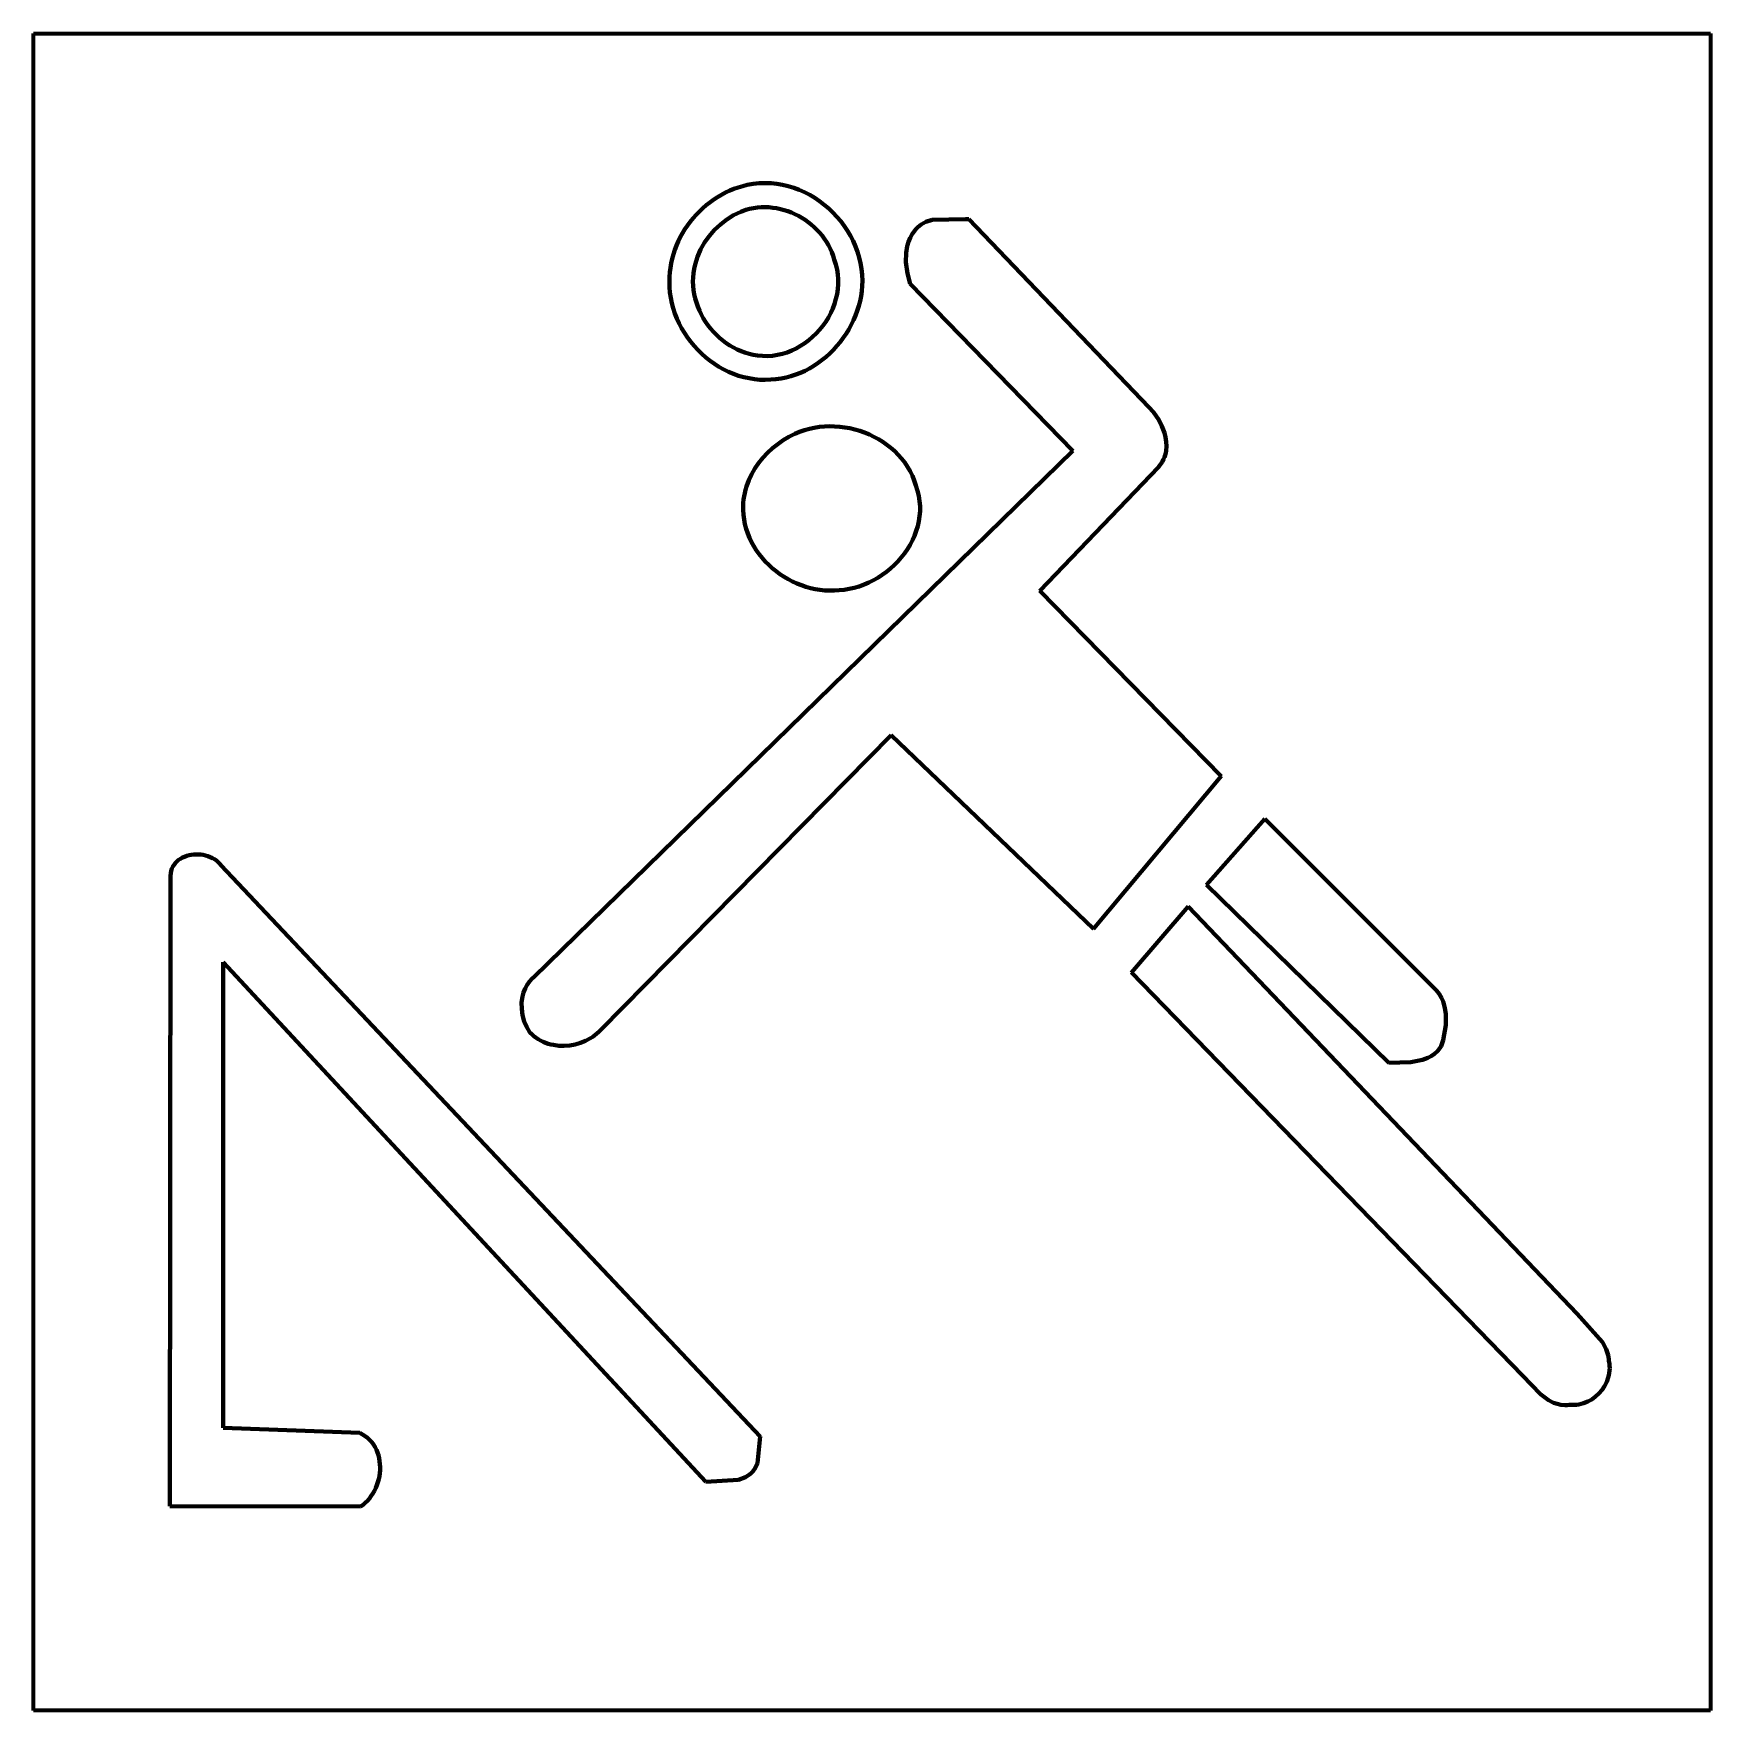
# Model space of a CAD drawing. Header units: millimetres. Extents: x 0 to 3.47, y 0 to 3.47.
import ezdxf

# ---------------------------------------------------------------- set-up
doc = ezdxf.new("R2010")
doc.units = ezdxf.units.MM
for name, color, linetype, lineweight in [('shape0', 7, 'CONTINUOUS', 100), ('shape1', 7, 'CONTINUOUS', 100), ('shape2', 7, 'CONTINUOUS', 100), ('shape3', 7, 'CONTINUOUS', 100), ('shape4', 7, 'CONTINUOUS', 100), ('shape5', 7, 'CONTINUOUS', 100), ('shape6', 7, 'CONTINUOUS', 100), ('shape7', 7, 'CONTINUOUS', 100)]:
    doc.layers.add(name, color=color, linetype=linetype, lineweight=lineweight)

msp = doc.modelspace()

# ---------------------------------------------------------------- linework, layer by layer
at = {"layer": 'shape0'}
for p, q in [((0, 3.4722), (3.4722, 3.4722)), ((0, 0), (0, 3.4722)), ((3.4722, 3.4722), (3.4722, 0)), ((1.4901, 3.1609), (1.4777, 3.1587)), ((1.5025, 3.1622), (1.4901, 3.1609)), ((1.5148, 3.1626), (1.5025, 3.1622)), ((1.527, 3.1621), (1.5148, 3.1626)), ((1.539, 3.1609), (1.527, 3.1621)), ((1.551, 3.1588), (1.539, 3.1609)), ((1.4083, 3.1283), (1.4005, 3.1227)), ((1.4163, 3.1335), (1.4083, 3.1283)), ((1.4245, 3.1384), (1.4163, 3.1335)), ((1.4329, 3.1428), (1.4245, 3.1384)), ((1.4415, 3.1469), (1.4329, 3.1428)), ((1.4503, 3.1505), (1.4415, 3.1469)), ((1.4593, 3.1537), (1.4503, 3.1505)), ((1.4684, 3.1565), (1.4593, 3.1537)), ((1.4777, 3.1587), (1.4684, 3.1565)), ((1.5627, 3.1561), (1.551, 3.1588)), ((1.5742, 3.1526), (1.5627, 3.1561)), ((1.5855, 3.1484), (1.5742, 3.1526)), ((1.5965, 3.1435), (1.5855, 3.1484)), ((1.6072, 3.138), (1.5965, 3.1435)), ((1.6176, 3.1318), (1.6072, 3.138)), ((1.6276, 3.1251), (1.6176, 3.1318)), ((1.6372, 3.1178), (1.6276, 3.1251)), ((1.3722, 3.0971), (1.3659, 3.0899)), ((1.3789, 3.1039), (1.3722, 3.0971)), ((1.3858, 3.1105), (1.3789, 3.1039)), ((1.393, 3.1168), (1.3858, 3.1105)), ((1.4005, 3.1227), (1.393, 3.1168)), ((1.6464, 3.11), (1.6372, 3.1178)), ((1.6552, 3.1017), (1.6464, 3.11)), ((1.6635, 3.0929), (1.6552, 3.1017)), ((1.6713, 3.0837), (1.6635, 3.0929)), ((1.3438, 3.0587), (1.3392, 3.0504)), ((1.3488, 3.0669), (1.3438, 3.0587)), ((1.3542, 3.0748), (1.3488, 3.0669)), ((1.3599, 3.0825), (1.3542, 3.0748)), ((1.3659, 3.0899), (1.3599, 3.0825)), ((1.6786, 3.074), (1.6713, 3.0837)), ((1.6854, 3.0639), (1.6786, 3.074)), ((1.6915, 3.0535), (1.6854, 3.0639)), ((1.8192, 3.057), (1.8149, 3.0491)), ((1.8245, 3.0644), (1.8192, 3.057)), ((1.8275, 3.0678), (1.8245, 3.0644)), ((1.8308, 3.0711), (1.8275, 3.0678)), ((1.8344, 3.0741), (1.8308, 3.0711)), ((1.8382, 3.0769), (1.8344, 3.0741)), ((1.8475, 3.0821), (1.8382, 3.0769)), ((1.8604, 3.0866), (1.8475, 3.0821)), ((1.9298, 3.088), (1.8604, 3.0866)), ((1.9366, 3.088), (1.9298, 3.088)), ((2.3095, 2.6983), (1.9366, 3.088)), ((1.3278, 3.0242), (1.3248, 3.0152)), ((1.3312, 3.0331), (1.3278, 3.0242)), ((1.335, 3.0418), (1.3312, 3.0331)), ((1.3392, 3.0504), (1.335, 3.0418)), ((1.697, 3.0427), (1.6915, 3.0535)), ((1.7019, 3.0316), (1.697, 3.0427)), ((1.7062, 3.0203), (1.7019, 3.0316)), ((1.8091, 3.0317), (1.807, 3.0179)), ((1.8116, 3.0406), (1.8091, 3.0317)), ((1.8149, 3.0491), (1.8116, 3.0406)), ((1.3186, 2.9873), (1.3175, 2.9779)), ((1.3202, 2.9967), (1.3186, 2.9873)), ((1.3223, 3.006), (1.3202, 2.9967)), ((1.3248, 3.0152), (1.3223, 3.006)), ((1.7097, 3.0087), (1.7062, 3.0203)), ((1.7125, 2.9968), (1.7097, 3.0087)), ((1.7145, 2.9847), (1.7125, 2.9968)), ((1.807, 3.0179), (1.8065, 2.999)), ((1.8065, 2.999), (1.8094, 2.9757)), ((1.3169, 2.9683), (1.3168, 2.9587)), ((1.3168, 2.9587), (1.3169, 2.9474)), ((1.3175, 2.9779), (1.3169, 2.9683)), ((1.7158, 2.9725), (1.7145, 2.9847)), ((1.7163, 2.9601), (1.7158, 2.9725)), ((1.7159, 2.9496), (1.7163, 2.9601)), ((1.8094, 2.9757), (1.8151, 2.9543)), ((1.8151, 2.9543), (2.1519, 2.6085)), ((1.3169, 2.9474), (1.3178, 2.9362)), ((1.3178, 2.9362), (1.3194, 2.9251)), ((1.3194, 2.9251), (1.3216, 2.9141)), ((1.7087, 2.9081), (1.7113, 2.9183)), ((1.7113, 2.9183), (1.7134, 2.9286)), ((1.7134, 2.9286), (1.7149, 2.9391)), ((1.7149, 2.9391), (1.7159, 2.9496)), ((1.3216, 2.9141), (1.3245, 2.9033)), ((1.3245, 2.9033), (1.328, 2.8927)), ((1.328, 2.8927), (1.3321, 2.8822)), ((1.3321, 2.8822), (1.3368, 2.872)), ((1.6978, 2.8784), (1.7019, 2.8882)), ((1.7019, 2.8882), (1.7056, 2.8981)), ((1.7056, 2.8981), (1.7087, 2.9081)), ((1.3368, 2.872), (1.342, 2.8621)), ((1.342, 2.8621), (1.3477, 2.8524)), ((1.3477, 2.8524), (1.354, 2.843)), ((1.6767, 2.8419), (1.6826, 2.8506)), ((1.6826, 2.8506), (1.6881, 2.8597)), ((1.6881, 2.8597), (1.6932, 2.8689)), ((1.6932, 2.8689), (1.6978, 2.8784)), ((1.354, 2.843), (1.3607, 2.834)), ((1.3607, 2.834), (1.3679, 2.8253)), ((1.3679, 2.8253), (1.3755, 2.817)), ((1.3755, 2.817), (1.3835, 2.8091)), ((1.6491, 2.81), (1.6565, 2.8175)), ((1.6565, 2.8175), (1.6636, 2.8253)), ((1.6636, 2.8253), (1.6704, 2.8334)), ((1.6704, 2.8334), (1.6767, 2.8419)), ((1.3835, 2.8091), (1.392, 2.8017)), ((1.392, 2.8017), (1.4007, 2.7947)), ((1.4007, 2.7947), (1.4099, 2.7882)), ((1.4099, 2.7882), (1.4193, 2.7822)), ((1.4193, 2.7822), (1.4291, 2.7767)), ((1.5976, 2.7741), (1.6069, 2.7789)), ((1.6069, 2.7789), (1.6159, 2.7843)), ((1.6159, 2.7843), (1.6246, 2.7901)), ((1.6246, 2.7901), (1.6331, 2.7963)), ((1.6331, 2.7963), (1.6412, 2.803)), ((1.6412, 2.803), (1.6491, 2.81)), ((1.4291, 2.7767), (1.4391, 2.7718)), ((1.4391, 2.7718), (1.4494, 2.7675)), ((1.4494, 2.7675), (1.4599, 2.7637)), ((1.4599, 2.7637), (1.4707, 2.7607)), ((1.4707, 2.7607), (1.4816, 2.7583)), ((1.4816, 2.7583), (1.4926, 2.7566)), ((1.4926, 2.7566), (1.5038, 2.7555)), ((1.5038, 2.7555), (1.5152, 2.7553)), ((1.5152, 2.7553), (1.5266, 2.7558)), ((1.5266, 2.7558), (1.5373, 2.7566)), ((1.5373, 2.7566), (1.5478, 2.758)), ((1.5478, 2.758), (1.5581, 2.7601)), ((1.5581, 2.7601), (1.5683, 2.7627)), ((1.5683, 2.7627), (1.5783, 2.766)), ((1.5783, 2.766), (1.5881, 2.7698)), ((1.5881, 2.7698), (1.5976, 2.7741)), ((2.3188, 2.6879), (2.3095, 2.6983)), ((2.3298, 2.6721), (2.3188, 2.6879)), ((1.5765, 2.6433), (1.5642, 2.6371)), ((1.5863, 2.6474), (1.5765, 2.6433)), ((1.5962, 2.6509), (1.5863, 2.6474)), ((1.6064, 2.6538), (1.5962, 2.6509)), ((1.6167, 2.656), (1.6064, 2.6538)), ((1.6271, 2.6576), (1.6167, 2.656)), ((1.6376, 2.6586), (1.6271, 2.6576)), ((1.6481, 2.659), (1.6376, 2.6586)), ((1.6587, 2.6588), (1.6481, 2.659)), ((1.6693, 2.6581), (1.6587, 2.6588)), ((1.6798, 2.6567), (1.6693, 2.6581)), ((1.6902, 2.6548), (1.6798, 2.6567)), ((1.7006, 2.6524), (1.6902, 2.6548)), ((1.7108, 2.6494), (1.7006, 2.6524)), ((1.7208, 2.6459), (1.7108, 2.6494)), ((1.7306, 2.6419), (1.7208, 2.6459)), ((1.7401, 2.6373), (1.7306, 2.6419)), ((2.3365, 2.6591), (2.3298, 2.6721)), ((2.3416, 2.6455), (2.3365, 2.6591)), ((2.344, 2.6363), (2.3416, 2.6455)), ((2.1519, 2.6085), (1.036, 1.5186)), ((1.53, 2.6134), (1.5197, 2.6039)), ((1.5409, 2.6221), (1.53, 2.6134)), ((1.5523, 2.63), (1.5409, 2.6221)), ((1.5642, 2.6371), (1.5523, 2.63)), ((1.7494, 2.6323), (1.7401, 2.6373)), ((1.7583, 2.6267), (1.7494, 2.6323)), ((1.767, 2.6207), (1.7583, 2.6267)), ((1.7752, 2.6142), (1.767, 2.6207)), ((1.7831, 2.6073), (1.7752, 2.6142)), ((1.7905, 2.5998), (1.7831, 2.6073)), ((2.3454, 2.6269), (2.344, 2.6363)), ((2.3442, 2.6039), (2.345, 2.6084)), ((2.345, 2.6084), (2.3457, 2.6176)), ((2.3457, 2.6176), (2.3454, 2.6269)), ((1.4936, 2.5715), (1.4867, 2.5595)), ((1.5014, 2.5829), (1.4936, 2.5715)), ((1.5102, 2.5937), (1.5014, 2.5829)), ((1.5197, 2.6039), (1.5102, 2.5937)), ((1.7974, 2.592), (1.7905, 2.5998)), ((1.8038, 2.5837), (1.7974, 2.592)), ((1.8097, 2.575), (1.8038, 2.5837)), ((1.815, 2.5659), (1.8097, 2.575)), ((2.0838, 2.3186), (2.3291, 2.5743)), ((2.3291, 2.5743), (2.3323, 2.5782)), ((2.3323, 2.5782), (2.3352, 2.5822)), ((2.3352, 2.5822), (2.3377, 2.5864)), ((2.3377, 2.5864), (2.3398, 2.5906)), ((2.3398, 2.5906), (2.3416, 2.595)), ((2.3416, 2.595), (2.343, 2.5994)), ((2.343, 2.5994), (2.3442, 2.6039)), ((1.4808, 2.5471), (1.4761, 2.5341)), ((1.4867, 2.5595), (1.4808, 2.5471)), ((1.8197, 2.5564), (1.815, 2.5659)), ((1.8237, 2.5465), (1.8197, 2.5564)), ((1.8271, 2.5362), (1.8237, 2.5465)), ((1.8306, 2.5256), (1.8271, 2.5362)), ((1.4696, 2.5002), (1.4693, 2.4932)), ((1.4702, 2.5072), (1.4696, 2.5002)), ((1.4712, 2.514), (1.4702, 2.5072)), ((1.4725, 2.5208), (1.4712, 2.514)), ((1.4741, 2.5275), (1.4725, 2.5208)), ((1.4761, 2.5341), (1.4741, 2.5275)), ((1.8332, 2.5149), (1.8306, 2.5256)), ((1.8348, 2.5043), (1.8332, 2.5149)), ((1.8357, 2.4937), (1.8348, 2.5043)), ((1.4693, 2.4932), (1.4694, 2.4861)), ((1.4694, 2.4861), (1.4699, 2.476)), ((1.4699, 2.476), (1.4712, 2.466)), ((1.4712, 2.466), (1.473, 2.4562)), ((1.8333, 2.4625), (1.8348, 2.4728)), ((1.8348, 2.4728), (1.8356, 2.4832)), ((1.8356, 2.4832), (1.8357, 2.4937)), ((1.473, 2.4562), (1.4755, 2.4466)), ((1.4755, 2.4466), (1.4787, 2.4372)), ((1.4787, 2.4372), (1.4823, 2.4281)), ((1.8199, 2.4229), (1.8242, 2.4325)), ((1.8242, 2.4325), (1.8279, 2.4423)), ((1.8279, 2.4423), (1.8309, 2.4523)), ((1.8309, 2.4523), (1.8333, 2.4625)), ((1.4823, 2.4281), (1.4866, 2.4192)), ((1.4866, 2.4192), (1.4914, 2.4105)), ((1.4914, 2.4105), (1.4966, 2.4022)), ((1.4966, 2.4022), (1.5024, 2.3941)), ((1.8034, 2.3958), (1.8095, 2.4045)), ((1.8095, 2.4045), (1.815, 2.4136)), ((1.815, 2.4136), (1.8199, 2.4229)), ((1.5024, 2.3941), (1.5086, 2.3863)), ((1.5086, 2.3863), (1.5152, 2.3789)), ((1.5152, 2.3789), (1.5223, 2.3718)), ((1.5223, 2.3718), (1.5297, 2.3651)), ((1.5297, 2.3651), (1.5374, 2.3588)), ((1.766, 2.3576), (1.7743, 2.3644)), ((1.7743, 2.3644), (1.7822, 2.3717)), ((1.7822, 2.3717), (1.7897, 2.3793)), ((1.7897, 2.3793), (1.7968, 2.3874)), ((1.7968, 2.3874), (1.8034, 2.3958)), ((1.5374, 2.3588), (1.5455, 2.3529)), ((1.5455, 2.3529), (1.5539, 2.3474)), ((1.5539, 2.3474), (1.5625, 2.3423)), ((1.5625, 2.3423), (1.5714, 2.3377)), ((1.5714, 2.3377), (1.5805, 2.3335)), ((1.5805, 2.3335), (1.5898, 2.3298)), ((1.5898, 2.3298), (1.5993, 2.3266)), ((1.5993, 2.3266), (1.6089, 2.324)), ((1.6994, 2.3246), (1.7096, 2.3276)), ((1.7096, 2.3276), (1.7196, 2.3312)), ((1.7196, 2.3312), (1.7294, 2.3354)), ((1.7294, 2.3354), (1.739, 2.3401)), ((1.739, 2.3401), (1.7483, 2.3455)), ((1.7483, 2.3455), (1.7573, 2.3513)), ((1.7573, 2.3513), (1.766, 2.3576)), ((1.6089, 2.324), (1.6186, 2.3219)), ((1.6186, 2.3219), (1.6284, 2.3203)), ((1.6284, 2.3203), (1.6383, 2.3193)), ((1.6383, 2.3193), (1.6482, 2.3188)), ((1.6482, 2.3188), (1.6582, 2.319)), ((1.6582, 2.319), (1.6681, 2.3198)), ((1.6681, 2.3198), (1.6786, 2.3207)), ((1.6786, 2.3207), (1.689, 2.3223)), ((1.689, 2.3223), (1.6994, 2.3246)), ((2.4591, 1.9342), (2.0838, 2.3186)), ((1.1745, 1.4095), (1.776, 2.0194)), ((1.776, 2.0194), (2.1945, 1.6181)), ((2.1945, 1.6181), (2.4591, 1.9342)), ((2.5493, 1.8463), (2.4285, 1.7092)), ((2.8989, 1.4972), (2.5493, 1.8463)), ((0.3267, 1.7717), (0.3219, 1.7707)), ((0.3316, 1.7723), (0.3267, 1.7717)), ((0.3366, 1.7726), (0.3316, 1.7723)), ((0.3416, 1.7725), (0.3366, 1.7726)), ((0.3466, 1.7721), (0.3416, 1.7725)), ((0.3515, 1.7714), (0.3466, 1.7721)), ((0.3564, 1.7703), (0.3515, 1.7714)), ((0.285, 1.7385), (0.284, 1.7336)), ((0.2865, 1.7431), (0.285, 1.7385)), ((0.2885, 1.7473), (0.2865, 1.7431)), ((0.2909, 1.7512), (0.2885, 1.7473)), ((0.2937, 1.7548), (0.2909, 1.7512)), ((0.2969, 1.758), (0.2937, 1.7548)), ((0.3004, 1.761), (0.2969, 1.758)), ((0.3042, 1.7636), (0.3004, 1.761)), ((0.3083, 1.7659), (0.3042, 1.7636)), ((0.3126, 1.7678), (0.3083, 1.7659)), ((0.3172, 1.7694), (0.3126, 1.7678)), ((0.3219, 1.7707), (0.3172, 1.7694)), ((0.3612, 1.7689), (0.3564, 1.7703)), ((0.3659, 1.7671), (0.3612, 1.7689)), ((0.3703, 1.765), (0.3659, 1.7671)), ((0.3746, 1.7626), (0.3703, 1.765)), ((0.3786, 1.7598), (0.3746, 1.7626)), ((0.3823, 1.7566), (0.3786, 1.7598)), ((0.3857, 1.7531), (0.3823, 1.7566)), ((0.3888, 1.7493), (0.3857, 1.7531)), ((1.5043, 0.5672), (0.3888, 1.7493)), ((0.2836, 1.7229), (0.2821, 0.4227)), ((0.284, 1.7336), (0.2835, 1.7284)), ((0.2835, 1.7284), (0.2836, 1.7229)), ((2.4285, 1.7092), (2.8061, 1.3413)), ((2.3911, 1.6645), (2.2735, 1.5278)), ((3.1964, 0.8214), (2.3911, 1.6645)), ((0.3928, 0.5851), (0.3928, 1.5497)), ((0.3928, 1.5497), (1.3922, 0.4734)), ((2.2735, 1.5278), (3.0832, 0.6937)), ((1.0179, 1.4948), (1.0148, 1.4868)), ((1.0219, 1.5023), (1.0179, 1.4948)), ((1.0269, 1.5093), (1.0219, 1.5023)), ((1.0327, 1.5157), (1.0269, 1.5093)), ((1.036, 1.5186), (1.0327, 1.5157)), ((2.9053, 1.4906), (2.8989, 1.4972)), ((1.0125, 1.4785), (1.0107, 1.4656)), ((1.0107, 1.4656), (1.0108, 1.4525)), ((1.0148, 1.4868), (1.0125, 1.4785)), ((2.9107, 1.4835), (2.9053, 1.4906)), ((2.9151, 1.4759), (2.9107, 1.4835)), ((2.9186, 1.4678), (2.9151, 1.4759)), ((2.9223, 1.4551), (2.9186, 1.4678)), ((1.0108, 1.4525), (1.0126, 1.4394)), ((1.0126, 1.4394), (1.0161, 1.4268)), ((1.0161, 1.4268), (1.0212, 1.4149)), ((2.9243, 1.4418), (2.9223, 1.4551)), ((2.9242, 1.419), (2.9243, 1.4418)), ((1.0212, 1.4149), (1.0279, 1.404)), ((1.0279, 1.404), (1.0318, 1.4)), ((1.0318, 1.4), (1.0361, 1.3962)), ((1.0361, 1.3962), (1.0405, 1.3928)), ((1.0405, 1.3928), (1.0452, 1.3897)), ((1.0452, 1.3897), (1.05, 1.387)), ((1.1431, 1.3866), (1.153, 1.3919)), ((1.153, 1.3919), (1.1578, 1.3949)), ((1.1578, 1.3949), (1.1623, 1.3982)), ((1.1623, 1.3982), (1.1666, 1.4017)), ((1.1666, 1.4017), (1.1707, 1.4055)), ((1.1707, 1.4055), (1.1745, 1.4095)), ((2.9186, 1.3878), (2.9242, 1.419)), ((1.05, 1.387), (1.055, 1.3845)), ((1.055, 1.3845), (1.0602, 1.3824)), ((1.0602, 1.3824), (1.0655, 1.3806)), ((1.0655, 1.3806), (1.0709, 1.3791)), ((1.0709, 1.3791), (1.0764, 1.378)), ((1.0764, 1.378), (1.0876, 1.3765)), ((1.0876, 1.3765), (1.0989, 1.3762)), ((1.0989, 1.3762), (1.1103, 1.3771)), ((1.1103, 1.3771), (1.1216, 1.3792)), ((1.1216, 1.3792), (1.1325, 1.3823)), ((1.1325, 1.3823), (1.1431, 1.3866)), ((2.8872, 1.3512), (2.8942, 1.355)), ((2.8942, 1.355), (2.9008, 1.3596)), ((2.9008, 1.3596), (2.9068, 1.3651)), ((2.9068, 1.3651), (2.9122, 1.3716)), ((2.9122, 1.3716), (2.9147, 1.3753)), ((2.9147, 1.3753), (2.9186, 1.3878)), ((2.8061, 1.3413), (2.8516, 1.3423)), ((2.8516, 1.3423), (2.8759, 1.3469)), ((2.8759, 1.3469), (2.8872, 1.3512)), ((3.2488, 0.7624), (3.1964, 0.8214)), ((3.2562, 0.7478), (3.2488, 0.7624)), ((3.2601, 0.736), (3.2562, 0.7478)), ((3.2617, 0.7277), (3.2601, 0.736)), ((3.2621, 0.7234), (3.2617, 0.7277)), ((3.2619, 0.694), (3.2628, 0.6987)), ((3.263, 0.7184), (3.2621, 0.7234)), ((3.2628, 0.6987), (3.2633, 0.7036)), ((3.2635, 0.7134), (3.263, 0.7184)), ((3.2633, 0.7036), (3.2636, 0.7085)), ((3.2636, 0.7085), (3.2635, 0.7134)), ((3.0832, 0.6937), (3.1205, 0.655)), ((3.2414, 0.6563), (3.2477, 0.6636)), ((3.2477, 0.6636), (3.2531, 0.6716)), ((3.2531, 0.6716), (3.2575, 0.6802)), ((3.2575, 0.6802), (3.2607, 0.6893)), ((3.2607, 0.6893), (3.2619, 0.694)), ((3.1205, 0.655), (3.1366, 0.6427)), ((3.1366, 0.6427), (3.1471, 0.6372)), ((3.1471, 0.6372), (3.1546, 0.6346)), ((3.1546, 0.6346), (3.1626, 0.6329)), ((3.1626, 0.6329), (3.171, 0.6322)), ((3.171, 0.6322), (3.1753, 0.6324)), ((3.1753, 0.6324), (3.1799, 0.6328)), ((3.1799, 0.6328), (3.1849, 0.6325)), ((3.1849, 0.6325), (3.1899, 0.6325)), ((3.1899, 0.6325), (3.1948, 0.6329)), ((3.1948, 0.6329), (3.1997, 0.6336)), ((3.1997, 0.6336), (3.2044, 0.6346)), ((3.2044, 0.6346), (3.2091, 0.636)), ((3.2091, 0.636), (3.2181, 0.6395)), ((3.2181, 0.6395), (3.2265, 0.6442)), ((3.2265, 0.6442), (3.2343, 0.6498)), ((3.2343, 0.6498), (3.2414, 0.6563)), ((0.6754, 0.5748), (0.3928, 0.5851)), ((0.6813, 0.5717), (0.6754, 0.5748)), ((0.6867, 0.5682), (0.6813, 0.5717)), ((0.6917, 0.5643), (0.6867, 0.5682)), ((0.6962, 0.56), (0.6917, 0.5643)), ((0.7003, 0.5554), (0.6962, 0.56)), ((1.4992, 0.5121), (1.5043, 0.5672)), ((0.7039, 0.5505), (0.7003, 0.5554)), ((0.7071, 0.5453), (0.7039, 0.5505)), ((0.7098, 0.5399), (0.7071, 0.5453)), ((0.7122, 0.5342), (0.7098, 0.5399)), ((0.7141, 0.5284), (0.7122, 0.5342)), ((0.7155, 0.5225), (0.7141, 0.5284)), ((0.7166, 0.5164), (0.7155, 0.5225)), ((0.716, 0.485), (0.7169, 0.4913)), ((0.7173, 0.5102), (0.7166, 0.5164)), ((0.7169, 0.4913), (0.7174, 0.4976)), ((0.7175, 0.5039), (0.7173, 0.5102)), ((0.7174, 0.4976), (0.7175, 0.5039)), ((1.4743, 0.4833), (1.4826, 0.4889)), ((1.4826, 0.4889), (1.4851, 0.4908)), ((1.4851, 0.4908), (1.4894, 0.4949)), ((1.4894, 0.4949), (1.4945, 0.5018)), ((1.4945, 0.5018), (1.4992, 0.5121)), ((0.7028, 0.4494), (0.7059, 0.455)), ((0.7059, 0.455), (0.7086, 0.4607)), ((0.7086, 0.4607), (0.711, 0.4666)), ((0.711, 0.4666), (0.713, 0.4726)), ((0.713, 0.4726), (0.7147, 0.4788)), ((0.7147, 0.4788), (0.716, 0.485)), ((1.3922, 0.4734), (1.4596, 0.4773)), ((1.4596, 0.4773), (1.4743, 0.4833)), ((0.2821, 0.4227), (0.6771, 0.4221)), ((0.6771, 0.4221), (0.6822, 0.4258)), ((0.6822, 0.4258), (0.687, 0.4299)), ((0.687, 0.4299), (0.6914, 0.4343)), ((0.6914, 0.4343), (0.6955, 0.4391)), ((0.6955, 0.4391), (0.6993, 0.4441)), ((0.6993, 0.4441), (0.7028, 0.4494)), ((3.4722, 0), (0, 0))]:
    msp.add_line(p, q, dxfattribs=at)
at = {"layer": 'shape1'}
for p, q in [((1.4777, 3.1587), (1.4901, 3.1609)), ((1.4901, 3.1609), (1.5025, 3.1622)), ((1.5025, 3.1622), (1.5148, 3.1626)), ((1.5148, 3.1626), (1.527, 3.1621)), ((1.527, 3.1621), (1.539, 3.1609)), ((1.539, 3.1609), (1.551, 3.1588)), ((1.4005, 3.1227), (1.4083, 3.1283)), ((1.4083, 3.1283), (1.4163, 3.1335)), ((1.4163, 3.1335), (1.4245, 3.1384)), ((1.4245, 3.1384), (1.4329, 3.1428)), ((1.4329, 3.1428), (1.4415, 3.1469)), ((1.4415, 3.1469), (1.4503, 3.1505)), ((1.4503, 3.1505), (1.4593, 3.1537)), ((1.4593, 3.1537), (1.4684, 3.1565)), ((1.4684, 3.1565), (1.4777, 3.1587)), ((1.551, 3.1588), (1.5627, 3.1561)), ((1.5627, 3.1561), (1.5742, 3.1526)), ((1.5742, 3.1526), (1.5855, 3.1484)), ((1.5855, 3.1484), (1.5965, 3.1435)), ((1.5965, 3.1435), (1.6072, 3.138)), ((1.6072, 3.138), (1.6176, 3.1318)), ((1.6176, 3.1318), (1.6276, 3.1251)), ((1.6276, 3.1251), (1.6372, 3.1178)), ((1.3659, 3.0899), (1.3722, 3.0971)), ((1.3722, 3.0971), (1.3789, 3.1039)), ((1.3789, 3.1039), (1.3858, 3.1105)), ((1.3858, 3.1105), (1.393, 3.1168)), ((1.393, 3.1168), (1.4005, 3.1227)), ((1.4495, 3.0959), (1.4354, 3.0871)), ((1.4645, 3.1033), (1.4495, 3.0959)), ((1.4748, 3.1073), (1.4645, 3.1033)), ((1.4827, 3.1093), (1.4748, 3.1073)), ((1.4907, 3.1109), (1.4827, 3.1093)), ((1.4987, 3.112), (1.4907, 3.1109)), ((1.5067, 3.1126), (1.4987, 3.112)), ((1.5147, 3.1127), (1.5067, 3.1126)), ((1.5227, 3.1124), (1.5147, 3.1127)), ((1.5307, 3.1116), (1.5227, 3.1124)), ((1.5386, 3.1104), (1.5307, 3.1116)), ((1.5464, 3.1088), (1.5386, 3.1104)), ((1.5541, 3.1067), (1.5464, 3.1088)), ((1.5617, 3.1043), (1.5541, 3.1067)), ((1.5692, 3.1015), (1.5617, 3.1043)), ((1.5766, 3.0983), (1.5692, 3.1015)), ((1.5837, 3.0947), (1.5766, 3.0983)), ((1.5907, 3.0907), (1.5837, 3.0947)), ((1.5975, 3.0865), (1.5907, 3.0907)), ((1.6372, 3.1178), (1.6464, 3.11)), ((1.6464, 3.11), (1.6552, 3.1017)), ((1.6552, 3.1017), (1.6635, 3.0929)), ((1.6635, 3.0929), (1.6713, 3.0837)), ((1.3392, 3.0504), (1.3438, 3.0587)), ((1.3438, 3.0587), (1.3488, 3.0669)), ((1.3488, 3.0669), (1.3542, 3.0748)), ((1.3542, 3.0748), (1.3599, 3.0825)), ((1.3599, 3.0825), (1.3659, 3.0899)), ((1.4101, 3.0655), (1.3992, 3.0529)), ((1.4222, 3.0769), (1.4101, 3.0655)), ((1.4354, 3.0871), (1.4222, 3.0769)), ((1.604, 3.0818), (1.5975, 3.0865)), ((1.6103, 3.0769), (1.604, 3.0818)), ((1.6163, 3.0716), (1.6103, 3.0769)), ((1.6221, 3.0661), (1.6163, 3.0716)), ((1.6275, 3.0602), (1.6221, 3.0661)), ((1.6326, 3.0541), (1.6275, 3.0602)), ((1.6713, 3.0837), (1.6786, 3.074)), ((1.6786, 3.074), (1.6854, 3.0639)), ((1.6854, 3.0639), (1.6915, 3.0535)), ((1.3248, 3.0152), (1.3278, 3.0242)), ((1.3278, 3.0242), (1.3312, 3.0331)), ((1.3312, 3.0331), (1.335, 3.0418)), ((1.335, 3.0418), (1.3392, 3.0504)), ((1.3813, 3.0249), (1.3747, 3.0096)), ((1.3895, 3.0393), (1.3813, 3.0249)), ((1.3992, 3.0529), (1.3895, 3.0393)), ((1.6374, 3.0477), (1.6326, 3.0541)), ((1.6418, 3.041), (1.6374, 3.0477)), ((1.6459, 3.0341), (1.6418, 3.041)), ((1.6495, 3.0269), (1.6459, 3.0341)), ((1.6528, 3.0195), (1.6495, 3.0269)), ((1.6915, 3.0535), (1.697, 3.0427)), ((1.697, 3.0427), (1.7019, 3.0316)), ((1.7019, 3.0316), (1.7062, 3.0203)), ((1.3175, 2.9779), (1.3186, 2.9873)), ((1.3186, 2.9873), (1.3202, 2.9967)), ((1.3202, 2.9967), (1.3223, 3.006)), ((1.3223, 3.006), (1.3248, 3.0152)), ((1.3697, 2.9937), (1.3677, 2.9849)), ((1.3747, 3.0096), (1.3697, 2.9937)), ((1.6556, 3.0119), (1.6528, 3.0195)), ((1.6579, 3.0041), (1.6556, 3.0119)), ((1.6613, 2.994), (1.6579, 3.0041)), ((1.6639, 2.9838), (1.6613, 2.994)), ((1.7062, 3.0203), (1.7097, 3.0087)), ((1.7097, 3.0087), (1.7125, 2.9968)), ((1.7125, 2.9968), (1.7145, 2.9847)), ((1.3168, 2.9587), (1.3169, 2.9683)), ((1.3169, 2.9474), (1.3168, 2.9587)), ((1.3169, 2.9683), (1.3175, 2.9779)), ((1.3655, 2.9673), (1.3653, 2.9585)), ((1.3653, 2.9585), (1.3657, 2.9497)), ((1.3663, 2.9761), (1.3655, 2.9673)), ((1.3677, 2.9849), (1.3663, 2.9761)), ((1.6655, 2.9736), (1.6639, 2.9838)), ((1.6654, 2.9428), (1.6662, 2.953)), ((1.6663, 2.9633), (1.6655, 2.9736)), ((1.6662, 2.953), (1.6663, 2.9633)), ((1.7145, 2.9847), (1.7158, 2.9725)), ((1.7158, 2.9725), (1.7163, 2.9601)), ((1.7163, 2.9601), (1.7159, 2.9496)), ((1.3178, 2.9362), (1.3169, 2.9474)), ((1.3194, 2.9251), (1.3178, 2.9362)), ((1.3216, 2.9141), (1.3194, 2.9251)), ((1.3657, 2.9497), (1.3666, 2.941)), ((1.3666, 2.941), (1.3681, 2.9323)), ((1.3681, 2.9323), (1.37, 2.9237)), ((1.37, 2.9237), (1.3724, 2.9153)), ((1.6585, 2.9128), (1.6615, 2.9226)), ((1.6615, 2.9226), (1.6638, 2.9326)), ((1.6638, 2.9326), (1.6654, 2.9428)), ((1.7113, 2.9183), (1.7087, 2.9081)), ((1.7134, 2.9286), (1.7113, 2.9183)), ((1.7149, 2.9391), (1.7134, 2.9286)), ((1.7159, 2.9496), (1.7149, 2.9391)), ((1.3245, 2.9033), (1.3216, 2.9141)), ((1.328, 2.8927), (1.3245, 2.9033)), ((1.3321, 2.8822), (1.328, 2.8927)), ((1.3368, 2.872), (1.3321, 2.8822)), ((1.3724, 2.9153), (1.3754, 2.907)), ((1.3754, 2.907), (1.3787, 2.8988)), ((1.3787, 2.8988), (1.3826, 2.8909)), ((1.3826, 2.8909), (1.3868, 2.8831)), ((1.3868, 2.8831), (1.3915, 2.8756)), ((1.6402, 2.8756), (1.6457, 2.8845)), ((1.6457, 2.8845), (1.6506, 2.8937)), ((1.6506, 2.8937), (1.6549, 2.9031)), ((1.6549, 2.9031), (1.6585, 2.9128)), ((1.7019, 2.8882), (1.6978, 2.8784)), ((1.7056, 2.8981), (1.7019, 2.8882)), ((1.7087, 2.9081), (1.7056, 2.8981)), ((1.342, 2.8621), (1.3368, 2.872)), ((1.3477, 2.8524), (1.342, 2.8621)), ((1.354, 2.843), (1.3477, 2.8524)), ((1.3915, 2.8756), (1.3965, 2.8683)), ((1.3965, 2.8683), (1.4019, 2.8613)), ((1.4019, 2.8613), (1.4077, 2.8546)), ((1.4077, 2.8546), (1.4138, 2.8483)), ((1.4138, 2.8483), (1.4203, 2.8422)), ((1.6131, 2.844), (1.6206, 2.8513)), ((1.6206, 2.8513), (1.6276, 2.859)), ((1.6276, 2.859), (1.6341, 2.8671)), ((1.6341, 2.8671), (1.6402, 2.8756)), ((1.6826, 2.8506), (1.6767, 2.8419)), ((1.6881, 2.8597), (1.6826, 2.8506)), ((1.6932, 2.8689), (1.6881, 2.8597)), ((1.6978, 2.8784), (1.6932, 2.8689)), ((1.3607, 2.834), (1.354, 2.843)), ((1.3679, 2.8253), (1.3607, 2.834)), ((1.3755, 2.817), (1.3679, 2.8253)), ((1.3835, 2.8091), (1.3755, 2.817)), ((1.4203, 2.8422), (1.427, 2.8366)), ((1.427, 2.8366), (1.4341, 2.8313)), ((1.4341, 2.8313), (1.4414, 2.8264)), ((1.4414, 2.8264), (1.449, 2.822)), ((1.449, 2.822), (1.4568, 2.818)), ((1.4568, 2.818), (1.4649, 2.8145)), ((1.4649, 2.8145), (1.4731, 2.8115)), ((1.5604, 2.812), (1.5699, 2.8158)), ((1.5699, 2.8158), (1.5792, 2.8202)), ((1.5792, 2.8202), (1.5882, 2.8253)), ((1.5882, 2.8253), (1.5969, 2.831)), ((1.5969, 2.831), (1.6052, 2.8372)), ((1.6052, 2.8372), (1.6131, 2.844)), ((1.6565, 2.8175), (1.6491, 2.81)), ((1.6636, 2.8253), (1.6565, 2.8175)), ((1.6704, 2.8334), (1.6636, 2.8253)), ((1.6767, 2.8419), (1.6704, 2.8334)), ((1.392, 2.8017), (1.3835, 2.8091)), ((1.4007, 2.7947), (1.392, 2.8017)), ((1.4099, 2.7882), (1.4007, 2.7947)), ((1.4193, 2.7822), (1.4099, 2.7882)), ((1.4291, 2.7767), (1.4193, 2.7822)), ((1.4731, 2.8115), (1.4816, 2.809)), ((1.4816, 2.809), (1.4902, 2.807)), ((1.4902, 2.807), (1.499, 2.8057)), ((1.499, 2.8057), (1.5095, 2.8046)), ((1.5095, 2.8046), (1.52, 2.8044)), ((1.52, 2.8044), (1.5304, 2.8051)), ((1.5304, 2.8051), (1.5405, 2.8067)), ((1.5405, 2.8067), (1.5506, 2.809)), ((1.5506, 2.809), (1.5604, 2.812)), ((1.6069, 2.7789), (1.5976, 2.7741)), ((1.6159, 2.7843), (1.6069, 2.7789)), ((1.6246, 2.7901), (1.6159, 2.7843)), ((1.6331, 2.7963), (1.6246, 2.7901)), ((1.6412, 2.803), (1.6331, 2.7963)), ((1.6491, 2.81), (1.6412, 2.803)), ((1.4391, 2.7718), (1.4291, 2.7767)), ((1.4494, 2.7675), (1.4391, 2.7718)), ((1.4599, 2.7637), (1.4494, 2.7675)), ((1.4707, 2.7607), (1.4599, 2.7637)), ((1.4816, 2.7583), (1.4707, 2.7607)), ((1.4926, 2.7566), (1.4816, 2.7583)), ((1.5038, 2.7555), (1.4926, 2.7566)), ((1.5152, 2.7553), (1.5038, 2.7555)), ((1.5266, 2.7558), (1.5152, 2.7553)), ((1.5373, 2.7566), (1.5266, 2.7558)), ((1.5478, 2.758), (1.5373, 2.7566)), ((1.5581, 2.7601), (1.5478, 2.758)), ((1.5683, 2.7627), (1.5581, 2.7601)), ((1.5783, 2.766), (1.5683, 2.7627)), ((1.5881, 2.7698), (1.5783, 2.766)), ((1.5976, 2.7741), (1.5881, 2.7698))]:
    msp.add_line(p, q, dxfattribs=at)
at = {"layer": 'shape2'}
for p, q in [((1.4354, 3.0871), (1.4495, 3.0959)), ((1.4495, 3.0959), (1.4645, 3.1033)), ((1.4645, 3.1033), (1.4748, 3.1073)), ((1.4748, 3.1073), (1.4827, 3.1093)), ((1.4827, 3.1093), (1.4907, 3.1109)), ((1.4907, 3.1109), (1.4987, 3.112)), ((1.4987, 3.112), (1.5067, 3.1126)), ((1.5067, 3.1126), (1.5147, 3.1127)), ((1.5147, 3.1127), (1.5227, 3.1124)), ((1.5227, 3.1124), (1.5307, 3.1116)), ((1.5307, 3.1116), (1.5386, 3.1104)), ((1.5386, 3.1104), (1.5464, 3.1088)), ((1.5464, 3.1088), (1.5541, 3.1067)), ((1.5541, 3.1067), (1.5617, 3.1043)), ((1.5617, 3.1043), (1.5692, 3.1015)), ((1.5692, 3.1015), (1.5766, 3.0983)), ((1.5766, 3.0983), (1.5837, 3.0947)), ((1.5837, 3.0947), (1.5907, 3.0907)), ((1.5907, 3.0907), (1.5975, 3.0865)), ((1.3992, 3.0529), (1.4101, 3.0655)), ((1.4101, 3.0655), (1.4222, 3.0769)), ((1.4222, 3.0769), (1.4354, 3.0871)), ((1.5975, 3.0865), (1.604, 3.0818)), ((1.604, 3.0818), (1.6103, 3.0769)), ((1.6103, 3.0769), (1.6163, 3.0716)), ((1.6163, 3.0716), (1.6221, 3.0661)), ((1.6221, 3.0661), (1.6275, 3.0602)), ((1.6275, 3.0602), (1.6326, 3.0541)), ((1.3747, 3.0096), (1.3813, 3.0249)), ((1.3813, 3.0249), (1.3895, 3.0393)), ((1.3895, 3.0393), (1.3992, 3.0529)), ((1.6326, 3.0541), (1.6374, 3.0477)), ((1.6374, 3.0477), (1.6418, 3.041)), ((1.6418, 3.041), (1.6459, 3.0341)), ((1.6459, 3.0341), (1.6495, 3.0269)), ((1.6495, 3.0269), (1.6528, 3.0195)), ((1.3677, 2.9849), (1.3697, 2.9937)), ((1.3697, 2.9937), (1.3747, 3.0096)), ((1.6528, 3.0195), (1.6556, 3.0119)), ((1.6556, 3.0119), (1.6579, 3.0041)), ((1.6579, 3.0041), (1.6613, 2.994)), ((1.6613, 2.994), (1.6639, 2.9838)), ((1.3653, 2.9585), (1.3655, 2.9673)), ((1.3657, 2.9497), (1.3653, 2.9585)), ((1.3655, 2.9673), (1.3663, 2.9761)), ((1.3663, 2.9761), (1.3677, 2.9849)), ((1.6639, 2.9838), (1.6655, 2.9736)), ((1.6662, 2.953), (1.6654, 2.9428)), ((1.6655, 2.9736), (1.6663, 2.9633)), ((1.6663, 2.9633), (1.6662, 2.953)), ((1.3666, 2.941), (1.3657, 2.9497)), ((1.3681, 2.9323), (1.3666, 2.941)), ((1.37, 2.9237), (1.3681, 2.9323)), ((1.3724, 2.9153), (1.37, 2.9237)), ((1.6615, 2.9226), (1.6585, 2.9128)), ((1.6638, 2.9326), (1.6615, 2.9226)), ((1.6654, 2.9428), (1.6638, 2.9326)), ((1.3754, 2.907), (1.3724, 2.9153)), ((1.3787, 2.8988), (1.3754, 2.907)), ((1.3826, 2.8909), (1.3787, 2.8988)), ((1.3868, 2.8831), (1.3826, 2.8909)), ((1.3915, 2.8756), (1.3868, 2.8831)), ((1.6457, 2.8845), (1.6402, 2.8756)), ((1.6506, 2.8937), (1.6457, 2.8845)), ((1.6549, 2.9031), (1.6506, 2.8937)), ((1.6585, 2.9128), (1.6549, 2.9031)), ((1.3965, 2.8683), (1.3915, 2.8756)), ((1.4019, 2.8613), (1.3965, 2.8683)), ((1.4077, 2.8546), (1.4019, 2.8613)), ((1.4138, 2.8483), (1.4077, 2.8546)), ((1.4203, 2.8422), (1.4138, 2.8483)), ((1.6206, 2.8513), (1.6131, 2.844)), ((1.6276, 2.859), (1.6206, 2.8513)), ((1.6341, 2.8671), (1.6276, 2.859)), ((1.6402, 2.8756), (1.6341, 2.8671)), ((1.427, 2.8366), (1.4203, 2.8422)), ((1.4341, 2.8313), (1.427, 2.8366)), ((1.4414, 2.8264), (1.4341, 2.8313)), ((1.449, 2.822), (1.4414, 2.8264)), ((1.4568, 2.818), (1.449, 2.822)), ((1.4649, 2.8145), (1.4568, 2.818)), ((1.4731, 2.8115), (1.4649, 2.8145)), ((1.5699, 2.8158), (1.5604, 2.812)), ((1.5792, 2.8202), (1.5699, 2.8158)), ((1.5882, 2.8253), (1.5792, 2.8202)), ((1.5969, 2.831), (1.5882, 2.8253)), ((1.6052, 2.8372), (1.5969, 2.831)), ((1.6131, 2.844), (1.6052, 2.8372)), ((1.4816, 2.809), (1.4731, 2.8115)), ((1.4902, 2.807), (1.4816, 2.809)), ((1.499, 2.8057), (1.4902, 2.807)), ((1.5095, 2.8046), (1.499, 2.8057)), ((1.52, 2.8044), (1.5095, 2.8046)), ((1.5304, 2.8051), (1.52, 2.8044)), ((1.5405, 2.8067), (1.5304, 2.8051)), ((1.5506, 2.809), (1.5405, 2.8067)), ((1.5604, 2.812), (1.5506, 2.809))]:
    msp.add_line(p, q, dxfattribs=at)
at = {"layer": 'shape3'}
for p, q in [((1.8149, 3.0491), (1.8192, 3.057)), ((1.8192, 3.057), (1.8245, 3.0644)), ((1.8245, 3.0644), (1.8275, 3.0678)), ((1.8275, 3.0678), (1.8308, 3.0711)), ((1.8308, 3.0711), (1.8344, 3.0741)), ((1.8344, 3.0741), (1.8382, 3.0769)), ((1.8382, 3.0769), (1.8475, 3.0821)), ((1.8475, 3.0821), (1.8604, 3.0866)), ((1.8604, 3.0866), (1.9298, 3.088)), ((1.9298, 3.088), (1.9366, 3.088)), ((1.9366, 3.088), (2.3095, 2.6983)), ((1.807, 3.0179), (1.8091, 3.0317)), ((1.8091, 3.0317), (1.8116, 3.0406)), ((1.8116, 3.0406), (1.8149, 3.0491)), ((1.8065, 2.999), (1.807, 3.0179)), ((1.8094, 2.9757), (1.8065, 2.999)), ((1.8151, 2.9543), (1.8094, 2.9757)), ((2.1519, 2.6085), (1.8151, 2.9543)), ((2.3095, 2.6983), (2.3188, 2.6879)), ((2.3188, 2.6879), (2.3298, 2.6721)), ((2.3298, 2.6721), (2.3365, 2.6591)), ((2.3365, 2.6591), (2.3416, 2.6455)), ((2.3416, 2.6455), (2.344, 2.6363)), ((1.036, 1.5186), (2.1519, 2.6085)), ((2.344, 2.6363), (2.3454, 2.6269)), ((2.345, 2.6084), (2.3442, 2.6039)), ((2.3457, 2.6176), (2.345, 2.6084)), ((2.3454, 2.6269), (2.3457, 2.6176)), ((2.3291, 2.5743), (2.0838, 2.3186)), ((2.3323, 2.5782), (2.3291, 2.5743)), ((2.3352, 2.5822), (2.3323, 2.5782)), ((2.3377, 2.5864), (2.3352, 2.5822)), ((2.3398, 2.5906), (2.3377, 2.5864)), ((2.3416, 2.595), (2.3398, 2.5906)), ((2.343, 2.5994), (2.3416, 2.595)), ((2.3442, 2.6039), (2.343, 2.5994)), ((2.0838, 2.3186), (2.4591, 1.9342)), ((1.776, 2.0194), (1.1745, 1.4095)), ((2.1945, 1.6181), (1.776, 2.0194)), ((2.4591, 1.9342), (2.1945, 1.6181)), ((1.0148, 1.4868), (1.0179, 1.4948)), ((1.0179, 1.4948), (1.0219, 1.5023)), ((1.0219, 1.5023), (1.0269, 1.5093)), ((1.0269, 1.5093), (1.0327, 1.5157)), ((1.0327, 1.5157), (1.036, 1.5186)), ((1.0107, 1.4656), (1.0125, 1.4785)), ((1.0108, 1.4525), (1.0107, 1.4656)), ((1.0125, 1.4785), (1.0148, 1.4868)), ((1.0126, 1.4394), (1.0108, 1.4525)), ((1.0161, 1.4268), (1.0126, 1.4394)), ((1.0212, 1.4149), (1.0161, 1.4268)), ((1.0279, 1.404), (1.0212, 1.4149)), ((1.0318, 1.4), (1.0279, 1.404)), ((1.0361, 1.3962), (1.0318, 1.4)), ((1.0405, 1.3928), (1.0361, 1.3962)), ((1.0452, 1.3897), (1.0405, 1.3928)), ((1.05, 1.387), (1.0452, 1.3897)), ((1.153, 1.3919), (1.1431, 1.3866)), ((1.1578, 1.3949), (1.153, 1.3919)), ((1.1623, 1.3982), (1.1578, 1.3949)), ((1.1666, 1.4017), (1.1623, 1.3982)), ((1.1707, 1.4055), (1.1666, 1.4017)), ((1.1745, 1.4095), (1.1707, 1.4055)), ((1.055, 1.3845), (1.05, 1.387)), ((1.0602, 1.3824), (1.055, 1.3845)), ((1.0655, 1.3806), (1.0602, 1.3824)), ((1.0709, 1.3791), (1.0655, 1.3806)), ((1.0764, 1.378), (1.0709, 1.3791)), ((1.0876, 1.3765), (1.0764, 1.378)), ((1.0989, 1.3762), (1.0876, 1.3765)), ((1.1103, 1.3771), (1.0989, 1.3762)), ((1.1216, 1.3792), (1.1103, 1.3771)), ((1.1325, 1.3823), (1.1216, 1.3792)), ((1.1431, 1.3866), (1.1325, 1.3823))]:
    msp.add_line(p, q, dxfattribs=at)
at = {"layer": 'shape4'}
for p, q in [((1.5642, 2.6371), (1.5765, 2.6433)), ((1.5765, 2.6433), (1.5863, 2.6474)), ((1.5863, 2.6474), (1.5962, 2.6509)), ((1.5962, 2.6509), (1.6064, 2.6538)), ((1.6064, 2.6538), (1.6167, 2.656)), ((1.6167, 2.656), (1.6271, 2.6576)), ((1.6271, 2.6576), (1.6376, 2.6586)), ((1.6376, 2.6586), (1.6481, 2.659)), ((1.6481, 2.659), (1.6587, 2.6588)), ((1.6587, 2.6588), (1.6693, 2.6581)), ((1.6693, 2.6581), (1.6798, 2.6567)), ((1.6798, 2.6567), (1.6902, 2.6548)), ((1.6902, 2.6548), (1.7006, 2.6524)), ((1.7006, 2.6524), (1.7108, 2.6494)), ((1.7108, 2.6494), (1.7208, 2.6459)), ((1.7208, 2.6459), (1.7306, 2.6419)), ((1.7306, 2.6419), (1.7401, 2.6373)), ((1.5197, 2.6039), (1.53, 2.6134)), ((1.53, 2.6134), (1.5409, 2.6221)), ((1.5409, 2.6221), (1.5523, 2.63)), ((1.5523, 2.63), (1.5642, 2.6371)), ((1.7401, 2.6373), (1.7494, 2.6323)), ((1.7494, 2.6323), (1.7583, 2.6267)), ((1.7583, 2.6267), (1.767, 2.6207)), ((1.767, 2.6207), (1.7752, 2.6142)), ((1.7752, 2.6142), (1.7831, 2.6073)), ((1.7831, 2.6073), (1.7905, 2.5998)), ((1.4867, 2.5595), (1.4936, 2.5715)), ((1.4936, 2.5715), (1.5014, 2.5829)), ((1.5014, 2.5829), (1.5102, 2.5937)), ((1.5102, 2.5937), (1.5197, 2.6039)), ((1.7905, 2.5998), (1.7974, 2.592)), ((1.7974, 2.592), (1.8038, 2.5837)), ((1.8038, 2.5837), (1.8097, 2.575)), ((1.8097, 2.575), (1.815, 2.5659)), ((1.4761, 2.5341), (1.4808, 2.5471)), ((1.4808, 2.5471), (1.4867, 2.5595)), ((1.815, 2.5659), (1.8197, 2.5564)), ((1.8197, 2.5564), (1.8237, 2.5465)), ((1.8237, 2.5465), (1.8271, 2.5362)), ((1.8271, 2.5362), (1.8306, 2.5256)), ((1.4693, 2.4932), (1.4696, 2.5002)), ((1.4696, 2.5002), (1.4702, 2.5072)), ((1.4702, 2.5072), (1.4712, 2.514)), ((1.4712, 2.514), (1.4725, 2.5208)), ((1.4725, 2.5208), (1.4741, 2.5275)), ((1.4741, 2.5275), (1.4761, 2.5341)), ((1.8306, 2.5256), (1.8332, 2.5149)), ((1.8332, 2.5149), (1.8348, 2.5043)), ((1.8348, 2.5043), (1.8357, 2.4937)), ((1.4694, 2.4861), (1.4693, 2.4932)), ((1.4699, 2.476), (1.4694, 2.4861)), ((1.4712, 2.466), (1.4699, 2.476)), ((1.473, 2.4562), (1.4712, 2.466)), ((1.8348, 2.4728), (1.8333, 2.4625)), ((1.8356, 2.4832), (1.8348, 2.4728)), ((1.8357, 2.4937), (1.8356, 2.4832)), ((1.4755, 2.4466), (1.473, 2.4562)), ((1.4787, 2.4372), (1.4755, 2.4466)), ((1.4823, 2.4281), (1.4787, 2.4372)), ((1.8242, 2.4325), (1.8199, 2.4229)), ((1.8279, 2.4423), (1.8242, 2.4325)), ((1.8309, 2.4523), (1.8279, 2.4423)), ((1.8333, 2.4625), (1.8309, 2.4523)), ((1.4866, 2.4192), (1.4823, 2.4281)), ((1.4914, 2.4105), (1.4866, 2.4192)), ((1.4966, 2.4022), (1.4914, 2.4105)), ((1.5024, 2.3941), (1.4966, 2.4022)), ((1.8095, 2.4045), (1.8034, 2.3958)), ((1.815, 2.4136), (1.8095, 2.4045)), ((1.8199, 2.4229), (1.815, 2.4136)), ((1.5086, 2.3863), (1.5024, 2.3941)), ((1.5152, 2.3789), (1.5086, 2.3863)), ((1.5223, 2.3718), (1.5152, 2.3789)), ((1.5297, 2.3651), (1.5223, 2.3718)), ((1.5374, 2.3588), (1.5297, 2.3651)), ((1.7743, 2.3644), (1.766, 2.3576)), ((1.7822, 2.3717), (1.7743, 2.3644)), ((1.7897, 2.3793), (1.7822, 2.3717)), ((1.7968, 2.3874), (1.7897, 2.3793)), ((1.8034, 2.3958), (1.7968, 2.3874)), ((1.5455, 2.3529), (1.5374, 2.3588)), ((1.5539, 2.3474), (1.5455, 2.3529)), ((1.5625, 2.3423), (1.5539, 2.3474)), ((1.5714, 2.3377), (1.5625, 2.3423)), ((1.5805, 2.3335), (1.5714, 2.3377)), ((1.5898, 2.3298), (1.5805, 2.3335)), ((1.5993, 2.3266), (1.5898, 2.3298)), ((1.6089, 2.324), (1.5993, 2.3266)), ((1.7096, 2.3276), (1.6994, 2.3246)), ((1.7196, 2.3312), (1.7096, 2.3276)), ((1.7294, 2.3354), (1.7196, 2.3312)), ((1.739, 2.3401), (1.7294, 2.3354)), ((1.7483, 2.3455), (1.739, 2.3401)), ((1.7573, 2.3513), (1.7483, 2.3455)), ((1.766, 2.3576), (1.7573, 2.3513)), ((1.6186, 2.3219), (1.6089, 2.324)), ((1.6284, 2.3203), (1.6186, 2.3219)), ((1.6383, 2.3193), (1.6284, 2.3203)), ((1.6482, 2.3188), (1.6383, 2.3193)), ((1.6582, 2.319), (1.6482, 2.3188)), ((1.6681, 2.3198), (1.6582, 2.319)), ((1.6786, 2.3207), (1.6681, 2.3198)), ((1.689, 2.3223), (1.6786, 2.3207)), ((1.6994, 2.3246), (1.689, 2.3223))]:
    msp.add_line(p, q, dxfattribs=at)
at = {"layer": 'shape5'}
for p, q in [((2.4285, 1.7092), (2.5493, 1.8463)), ((2.5493, 1.8463), (2.8989, 1.4972)), ((2.8061, 1.3413), (2.4285, 1.7092)), ((2.8989, 1.4972), (2.9053, 1.4906)), ((2.9053, 1.4906), (2.9107, 1.4835)), ((2.9107, 1.4835), (2.9151, 1.4759)), ((2.9151, 1.4759), (2.9186, 1.4678)), ((2.9186, 1.4678), (2.9223, 1.4551)), ((2.9223, 1.4551), (2.9243, 1.4418)), ((2.9243, 1.4418), (2.9242, 1.419)), ((2.9242, 1.419), (2.9186, 1.3878)), ((2.8942, 1.355), (2.8872, 1.3512)), ((2.9008, 1.3596), (2.8942, 1.355)), ((2.9068, 1.3651), (2.9008, 1.3596)), ((2.9122, 1.3716), (2.9068, 1.3651)), ((2.9147, 1.3753), (2.9122, 1.3716)), ((2.9186, 1.3878), (2.9147, 1.3753)), ((2.8516, 1.3423), (2.8061, 1.3413)), ((2.8759, 1.3469), (2.8516, 1.3423)), ((2.8872, 1.3512), (2.8759, 1.3469))]:
    msp.add_line(p, q, dxfattribs=at)
at = {"layer": 'shape6'}
for p, q in [((0.3219, 1.7707), (0.3267, 1.7717)), ((0.3267, 1.7717), (0.3316, 1.7723)), ((0.3316, 1.7723), (0.3366, 1.7726)), ((0.3366, 1.7726), (0.3416, 1.7725)), ((0.3416, 1.7725), (0.3466, 1.7721)), ((0.3466, 1.7721), (0.3515, 1.7714)), ((0.3515, 1.7714), (0.3564, 1.7703)), ((0.284, 1.7336), (0.285, 1.7385)), ((0.285, 1.7385), (0.2865, 1.7431)), ((0.2865, 1.7431), (0.2885, 1.7473)), ((0.2885, 1.7473), (0.2909, 1.7512)), ((0.2909, 1.7512), (0.2937, 1.7548)), ((0.2937, 1.7548), (0.2969, 1.758)), ((0.2969, 1.758), (0.3004, 1.761)), ((0.3004, 1.761), (0.3042, 1.7636)), ((0.3042, 1.7636), (0.3083, 1.7659)), ((0.3083, 1.7659), (0.3126, 1.7678)), ((0.3126, 1.7678), (0.3172, 1.7694)), ((0.3172, 1.7694), (0.3219, 1.7707)), ((0.3564, 1.7703), (0.3612, 1.7689)), ((0.3612, 1.7689), (0.3659, 1.7671)), ((0.3659, 1.7671), (0.3703, 1.765)), ((0.3703, 1.765), (0.3746, 1.7626)), ((0.3746, 1.7626), (0.3786, 1.7598)), ((0.3786, 1.7598), (0.3823, 1.7566)), ((0.3823, 1.7566), (0.3857, 1.7531)), ((0.3857, 1.7531), (0.3888, 1.7493)), ((0.3888, 1.7493), (1.5043, 0.5672)), ((0.2821, 0.4227), (0.2836, 1.7229)), ((0.2835, 1.7284), (0.284, 1.7336)), ((0.2836, 1.7229), (0.2835, 1.7284)), ((1.3922, 0.4734), (0.3928, 1.5497)), ((0.3928, 1.5497), (0.3928, 0.5851)), ((0.3928, 0.5851), (0.6754, 0.5748)), ((0.6754, 0.5748), (0.6813, 0.5717)), ((0.6813, 0.5717), (0.6867, 0.5682)), ((0.6867, 0.5682), (0.6917, 0.5643)), ((0.6917, 0.5643), (0.6962, 0.56)), ((0.6962, 0.56), (0.7003, 0.5554)), ((1.5043, 0.5672), (1.4992, 0.5121)), ((0.7003, 0.5554), (0.7039, 0.5505)), ((0.7039, 0.5505), (0.7071, 0.5453)), ((0.7071, 0.5453), (0.7098, 0.5399)), ((0.7098, 0.5399), (0.7122, 0.5342)), ((0.7122, 0.5342), (0.7141, 0.5284)), ((0.7141, 0.5284), (0.7155, 0.5225)), ((0.7155, 0.5225), (0.7166, 0.5164)), ((0.7169, 0.4913), (0.716, 0.485)), ((0.7166, 0.5164), (0.7173, 0.5102)), ((0.7174, 0.4976), (0.7169, 0.4913)), ((0.7173, 0.5102), (0.7175, 0.5039)), ((0.7175, 0.5039), (0.7174, 0.4976)), ((1.4826, 0.4889), (1.4743, 0.4833)), ((1.4851, 0.4908), (1.4826, 0.4889)), ((1.4894, 0.4949), (1.4851, 0.4908)), ((1.4945, 0.5018), (1.4894, 0.4949)), ((1.4992, 0.5121), (1.4945, 0.5018)), ((0.7059, 0.455), (0.7028, 0.4494)), ((0.7086, 0.4607), (0.7059, 0.455)), ((0.711, 0.4666), (0.7086, 0.4607)), ((0.713, 0.4726), (0.711, 0.4666)), ((0.7147, 0.4788), (0.713, 0.4726)), ((0.716, 0.485), (0.7147, 0.4788)), ((1.4596, 0.4773), (1.3922, 0.4734)), ((1.4743, 0.4833), (1.4596, 0.4773)), ((0.6771, 0.4221), (0.2821, 0.4227)), ((0.6822, 0.4258), (0.6771, 0.4221)), ((0.687, 0.4299), (0.6822, 0.4258)), ((0.6914, 0.4343), (0.687, 0.4299)), ((0.6955, 0.4391), (0.6914, 0.4343)), ((0.6993, 0.4441), (0.6955, 0.4391)), ((0.7028, 0.4494), (0.6993, 0.4441))]:
    msp.add_line(p, q, dxfattribs=at)
at = {"layer": 'shape7'}
for p, q in [((2.2735, 1.5278), (2.3911, 1.6645)), ((2.3911, 1.6645), (3.1964, 0.8214)), ((3.0832, 0.6937), (2.2735, 1.5278)), ((3.1964, 0.8214), (3.2488, 0.7624)), ((3.2488, 0.7624), (3.2562, 0.7478)), ((3.2562, 0.7478), (3.2601, 0.736)), ((3.2601, 0.736), (3.2617, 0.7277)), ((3.2617, 0.7277), (3.2621, 0.7234)), ((3.2628, 0.6987), (3.2619, 0.694)), ((3.2621, 0.7234), (3.263, 0.7184)), ((3.2633, 0.7036), (3.2628, 0.6987)), ((3.263, 0.7184), (3.2635, 0.7134)), ((3.2636, 0.7085), (3.2633, 0.7036)), ((3.2635, 0.7134), (3.2636, 0.7085)), ((3.1205, 0.655), (3.0832, 0.6937)), ((3.2477, 0.6636), (3.2414, 0.6563)), ((3.2531, 0.6716), (3.2477, 0.6636)), ((3.2575, 0.6802), (3.2531, 0.6716)), ((3.2607, 0.6893), (3.2575, 0.6802)), ((3.2619, 0.694), (3.2607, 0.6893)), ((3.1366, 0.6427), (3.1205, 0.655)), ((3.1471, 0.6372), (3.1366, 0.6427)), ((3.1546, 0.6346), (3.1471, 0.6372)), ((3.1626, 0.6329), (3.1546, 0.6346)), ((3.171, 0.6322), (3.1626, 0.6329)), ((3.1753, 0.6324), (3.171, 0.6322)), ((3.1799, 0.6328), (3.1753, 0.6324)), ((3.1849, 0.6325), (3.1799, 0.6328)), ((3.1899, 0.6325), (3.1849, 0.6325)), ((3.1948, 0.6329), (3.1899, 0.6325)), ((3.1997, 0.6336), (3.1948, 0.6329)), ((3.2044, 0.6346), (3.1997, 0.6336)), ((3.2091, 0.636), (3.2044, 0.6346)), ((3.2181, 0.6395), (3.2091, 0.636)), ((3.2265, 0.6442), (3.2181, 0.6395)), ((3.2343, 0.6498), (3.2265, 0.6442)), ((3.2414, 0.6563), (3.2343, 0.6498))]:
    msp.add_line(p, q, dxfattribs=at)

doc.saveas('drawing.dxf')
